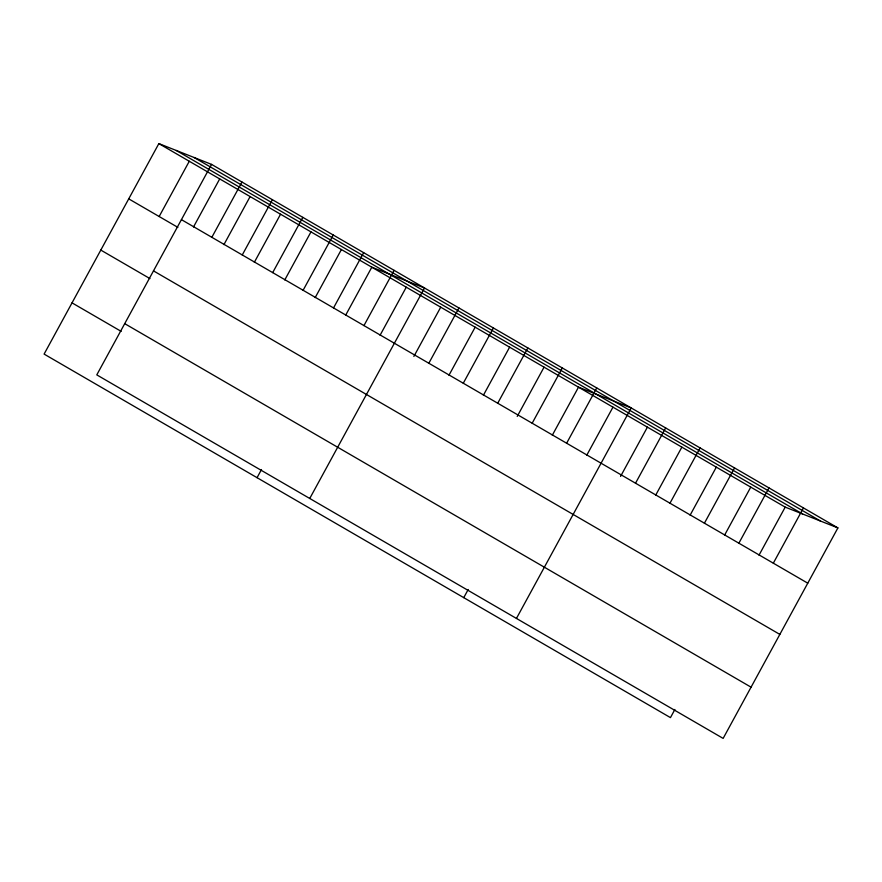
<?xml version="1.0" encoding="UTF-8"?>
<svg xmlns="http://www.w3.org/2000/svg" width="882" height="882" viewBox="0 0 882 882"><rect width="100%" height="100%" fill="white"/><g stroke="black" fill="none" stroke-linecap="round" stroke-linejoin="round"><path stroke-width="1.32" d="M211.548 164.383L96.788 374.872L723.141 738.399L837.9 527.91L211.548 164.383L158.859 143.601L44.1 354.09L670.452 717.617L674.895 709.47M159.157 216.52L189.288 161.252M193.511 226.961L219.706 178.914M211.845 237.302L241.977 182.045M223.929 244.623L250.124 196.565M242.263 254.964L272.395 199.696M254.358 262.274L280.553 214.227M272.692 272.615L302.813 217.358M284.776 279.936L310.971 231.889M303.11 290.277L333.242 235.009M315.194 297.598L341.4 249.54M333.539 307.928L363.66 252.671M257.059 477.68L261.502 469.533M345.623 315.249L371.818 267.202L424.507 287.984L309.747 498.473M363.957 325.59L394.089 270.333M380.076 335.248L406.271 287.19M413.867 356.438L440.724 307.19M428.828 363.241L458.96 307.983M448.971 375.236L475.166 327.178M463.282 383.229L493.402 327.972M483.413 395.224L509.62 347.177M497.724 403.228L527.855 347.971M517.216 416.425L544.062 367.166M532.177 423.217L562.308 367.959M463.756 597.654L468.199 589.496M552.319 435.212L578.515 387.165L631.203 407.947L516.444 618.436M566.63 443.216L596.75 387.959M586.762 455.211L612.968 407.153M620.564 476.401L647.41 427.153M635.525 483.204L665.656 427.946M655.668 495.199L681.863 447.141M669.978 503.203L700.099 447.935M690.11 515.187L716.316 467.14M704.42 523.191L734.552 467.934M724.563 535.187L750.758 487.129M738.873 543.191L769.005 487.922M759.016 555.175L785.212 507.128L837.9 527.91M773.327 563.179L803.447 507.922M194.161 157.525L820.514 521.053M176.246 150.458L802.598 513.986M158.859 143.601L785.212 507.128M181.416 219.64L807.769 583.178M128.728 198.858L177.877 227.38M153.49 270.873L779.842 634.401M100.802 250.08L149.951 278.602M124.715 323.65L751.067 687.177M72.026 302.857L121.176 331.378"/></g></svg>
